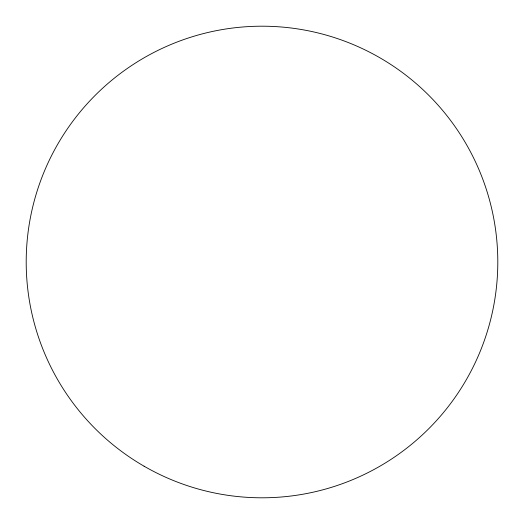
<?xml version="1.0" encoding="UTF-8"?>
<svg xmlns="http://www.w3.org/2000/svg" width="524" height="524" viewBox="0 0 524 524"><rect width="100%" height="100%" fill="white"/><g stroke="black" fill="none" stroke-linecap="round" stroke-linejoin="round"><path stroke-width="0.79" d="M144.1 466.209A235.8 235.8 0 0 0 497.8 262A235.8 235.8 0 0 0 144.1 57.791A235.8 235.8 0 0 0 144.1 466.209"/></g></svg>
